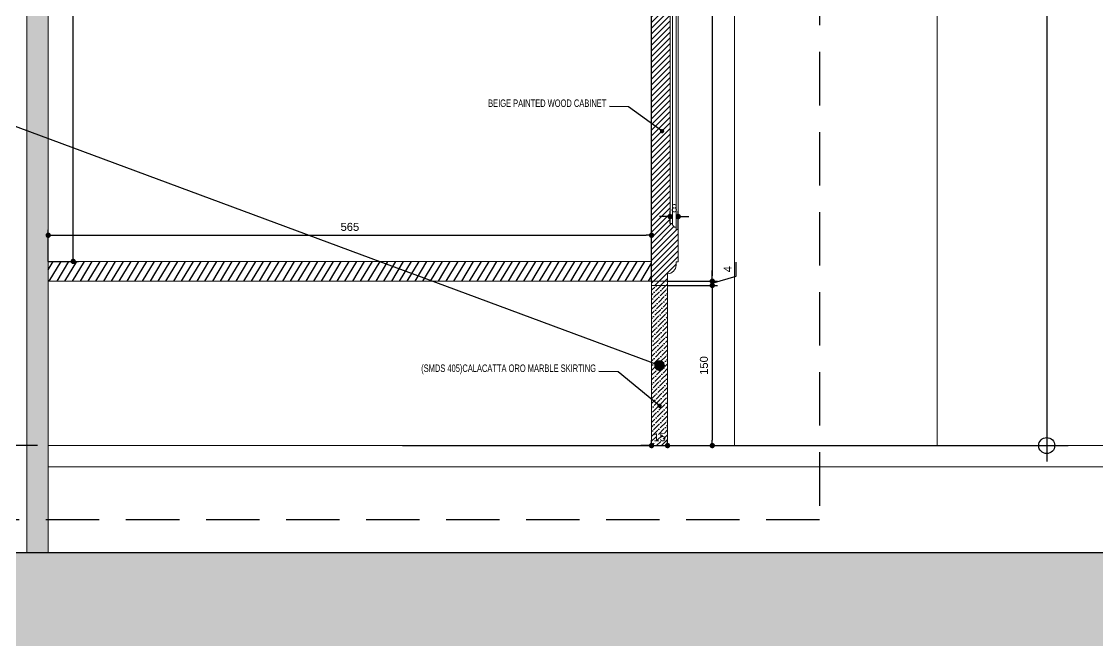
# Model space of a CAD drawing. Header units: inches. Extents: x 258415 to 640093, y 441672 to 945769.
# Drawn here: x 327916 to 328924, y 459541 to 460121 of the extents above; entities that cross this region are included whole.
import ezdxf

# ---------------------------------------------------------------- set-up
doc = ezdxf.new("R2010")
doc.units = ezdxf.units.IN
doc.header["$MEASUREMENT"] = 0
doc.linetypes.add('HIDDEN', pattern=[0.375, 0.25, -0.125])
for name, color, linetype in [('8', 8, 'Continuous'), ('A-DIMESNION-1', 7, 'Continuous'), ('CQ marble hatch', 8, 'Continuous'), ('CQ section wall', 3, 'Continuous'), ('CQ Section walls', 3, 'Continuous'), ('CQ SPOT DETAIL DIMENSION', 9, 'Continuous'), ('CQ spot detail elevation', 1, 'Continuous'), ('CQ SPOT DETAILS', 40, 'Continuous'), ('CQ text label', 3, 'Continuous'), ('CQ Wall hatch_CHB', 8, 'Continuous'), ('CQ_callout', 34, 'Continuous'), ('DIM', 251, 'Continuous'), ('Layer7', 8, 'Continuous'), ('MARBLE 2', 6, 'Continuous')]:
    doc.layers.add(name, color=color, linetype=linetype)
for name, color, linetype, lineweight in [('CQ bathroom accessories', 8, 'Continuous', 0), ('CQ Marble', 6, 'Continuous', 0), ('CQ wooh hatch', 8, 'HIDDEN', 18)]:
    doc.layers.add(name, color=color, linetype=linetype, lineweight=lineweight)
doc.styles.add('DIM 50', font='romans.shx', dxfattribs={"width": 0.75, "height": 100})
doc.styles.get("Standard").update_dxf_attribs({"font": 'arial.ttf'})
doc.dimstyles.new('chester 5', dxfattribs={"dimscale": 0.05, "dimtxt": 150, "dimasz": 100, "dimexe": 100, "dimexo": 0, "dimgap": 80, "dimtad": 1, "dimdec": 0, "dimzin": 0, "dimdsep": 46, "dimtxsty": 'Standard', "dimblk": 'DOT', "dimcen": 100, "dimclrd": 1, "dimclre": 1, "dimclrt": 3, "dimadec": 0, "dimazin": 0, "dimtfac": 1, "dimtdec": 0, "dimtofl": 0, "dimtmove": 0, "dimatfit": 3, "dimfxl": 1, "dimtolj": 1, "dimtzin": 0, "dimlwd": -1, "dimarcsym": 0})
doc.dimstyles.new('CQ Anno', dxfattribs={"dimscale": 40, "dimtxt": 2.2, "dimasz": 0.75, "dimexe": 1, "dimexo": 0.5, "dimgap": 0.5, "dimtad": 1, "dimrnd": 1, "dimdsep": 46, "dimtxsty": 'Standard', "dimblk": 'x-04-bw-gf-dim-50$0$DIM12', "dimcen": 0.0025, "dimdle": 0.5, "dimclrd": 8, "dimclre": 8, "dimclrt": 2, "dimazin": 2, "dimtfac": 1, "dimtix": 1, "dimtmove": 1, "dimatfit": 0, "dimfxl": 50, "dimtolj": 1, "dimtzin": 0, "dimlwd": -1, "dimarcsym": 1})
doc.dimstyles.get("Standard").update_dxf_attribs({"dimtxt": 0.18, "dimasz": 0.18, "dimexe": 0.18, "dimexo": 0.0625, "dimgap": 0.09, "dimtad": 0, "dimtih": 1, "dimtoh": 1, "dimdec": 4, "dimzin": 0, "dimdsep": 46, "dimtxsty": 'Standard', "dimcen": 0.09, "dimadec": 0, "dimazin": 0, "dimtfac": 1, "dimtdec": 4, "dimtofl": 0, "dimtmove": 0, "dimatfit": 3, "dimfxl": 1, "dimtolj": 1, "dimtzin": 0, "dimarcsym": 0})

# ---------------------------------------------------------------- blocks, each defined once
blk = doc.blocks.new('section c and d ff12')
at = {"layer": 'CQ Wall hatch_CHB', "ltscale": 300, "extrusion": (1.65644e-08, -2.02966e-09, 1)}
h = blk.add_hatch(dxfattribs=at)
h.set_pattern_fill('AR-CONC', color=256, scale=10, angle=-13.9714, style=0)
h.set_pattern_definition([(36.028577, (7745.6, -14615.695), (68.0890203, -23.40695), [7.5, -82.5]), (341.028577, (7745.6, -14615.695), (4.696116, 76.343932), [6, -66]), (86.480021, (7751.27, -14617.646), (72.7851354, 52.936981), [6.374019, -70.114211]), (32.212777, (7750.43, -14596.29), (99.570572, -41.829513), [11.25, -123.75]), (82.664212, (7758.72, -14599.77), (114.220033, 71.96377), [9.561034, -105.171376]), (337.21274, (7750.43, -14596.29), (114.220033, 71.96377), [9, -99]), (7.028577, (7758.923, -14603.554), (48.2040844, -53.482392), [7.5, -82.5]), (312.028577, (7758.92, -14603.55), (41.119588, 64.495185), [6, -66]), (57.480021, (7762.94, -14608.01), (89.323671, 11.012793), [6.374019, -70.114211]), (23.5285767, (7745.598, -14615.695), (9.2173322, 32.010976), [0, -65.2, 0, -67, 0, -66.25]), (353.528577, (7745.598, -14615.695), (35.0512903, 31.9228578), [0, -38.2, 0, -63.7, 0, -25.25]), (313.5285767, (7723.957, -14610.311), (51.2584374, -15.0772595), [0, -25, 0, -78, 0, -103.5]), (303.528577, (7714.253, -14607.897), (59.0102484, -4.3659754), [0, -32.5, 0, -51.8, 0, -73.5])])
h.paths.add_polyline_path([(327558, 463573.9), (327558, 463323.9), (332240.1, 463323.9), (332240.1, 463573.9)])
h.paths.add_polyline_path([(327558, 459623.9), (327558, 459373.9), (332240.1, 459373.9), (332240.1, 459623.9)])
at = {"layer": 'CQ Marble', "lineweight": 0, "ltscale": 0.03, "elevation": 0}
blk.add_lwpolyline([(327941.2, 463323.9), (327921.2, 463323.9), (327921.2, 459623.9), (327941.2, 459623.9)], close=True, dxfattribs=at)
at = {"layer": 'CQ Marble', "lineweight": 0, "ltscale": 0.03, "extrusion": (1.65644e-08, -2.02966e-09, 1), "elevation": 0}
for points in [[(331681, 459723.9), (327941.2, 459723.9)], [(331681, 459703.9), (327941.2, 459703.9)]]:
    blk.add_lwpolyline(points, dxfattribs=at)
at = {"layer": 'CQ Section walls', "extrusion": (1.65644e-08, -2.02966e-09, 1), "elevation": 0}
blk.add_lwpolyline([(327558, 459623.9), (332240.1, 459623.9)], dxfattribs=at)
blk = doc.blocks.new('x-04-bw-gf-dim-50$0$DIM12')
blk.add_line((0, -1), (0, 1))
at = {"color": 8}
blk.add_line((-1, 0), (1, 0), dxfattribs=at)
blk.add_circle((0, 0), 0.5)
blk = doc.blocks.new('*D374')
at = {"layer": 'A-DIMESNION-1', "color": 8, "lineweight": -2, "ltscale": 0.05, "transparency": 16777216}
for p, q in [((328055.1, 463323.8), (325759.5, 463323.8)), ((327748.6, 459723.9), (325759.5, 459723.9))]:
    blk.add_line(p, q, dxfattribs=at)
at = {"layer": 'A-DIMESNION-1', "color": 8, "ltscale": 0.05, "transparency": 16777216}
blk.add_line((325799.5, 463303.8), (325799.5, 459743.9), dxfattribs=at)
at = {"layer": 'Defpoints', "color": 0, "linetype": 'Continuous', "ltscale": 0.05, "transparency": 16777216}
for p in [(328075.1, 463323.8, 0), (325799.5, 459723.9), (327768.6, 459723.9, 0)]:
    blk.add_point(p, dxfattribs=at)
at = {"layer": 'A-DIMESNION-1', "color": 8, "linetype": 'Continuous', "ltscale": 0.05, "transparency": 16777216, "xscale": 20, "yscale": 20, "zscale": 20}
for p, rotation in [((325799.5, 463323.8), 90), ((325799.5, 459723.9), 270)]:
    blk.add_blockref('x-04-bw-gf-dim-50$0$DIM12', p, dxfattribs=dict(at, rotation=rotation))
at = {"layer": 'A-DIMESNION-1', "color": 2, "linetype": 'Continuous', "ltscale": 0.05, "transparency": 16777216, "insert": (325771.1, 461523.8), "char_height": 44, "attachment_point": 5, "rotation": 90}
blk.add_mtext('\\A1;3600', dxfattribs=at)
blk = doc.blocks.new('*D375')
at = {"layer": 'A-DIMESNION-1', "color": 8, "lineweight": -2, "ltscale": 0.05, "transparency": 16777216}
for p, q in [((328155.1, 462723.9), (325999.8, 462723.9)), ((327748.6, 459723.9), (325999.8, 459723.9))]:
    blk.add_line(p, q, dxfattribs=at)
at = {"layer": 'A-DIMESNION-1', "color": 8, "ltscale": 0.05, "transparency": 16777216}
blk.add_line((326039.8, 462703.9), (326039.8, 459743.9), dxfattribs=at)
at = {"layer": 'Defpoints', "color": 0, "linetype": 'Continuous', "ltscale": 0.05, "transparency": 16777216}
for p in [(328175.1, 462723.9, 0), (326039.8, 459723.9), (327768.6, 459723.9, 0)]:
    blk.add_point(p, dxfattribs=at)
at = {"layer": 'A-DIMESNION-1', "color": 8, "linetype": 'Continuous', "ltscale": 0.05, "transparency": 16777216, "xscale": 20, "yscale": 20, "zscale": 20}
for p, rotation in [((326039.8, 462723.9), 90), ((326039.8, 459723.9), 270)]:
    blk.add_blockref('x-04-bw-gf-dim-50$0$DIM12', p, dxfattribs=dict(at, rotation=rotation))
at = {"layer": 'A-DIMESNION-1', "color": 2, "linetype": 'Continuous', "ltscale": 0.05, "transparency": 16777216, "insert": (326011.3, 461223.9), "char_height": 44, "attachment_point": 5, "rotation": 90}
blk.add_mtext('\\A1;3000', dxfattribs=at)
blk = doc.blocks.new('*D373')
at = {"layer": 'Defpoints', "color": 0, "transparency": 16777216}
for p in [(328266.1, 460973.9, 0), (328263.3, 459723.9, 0), (328876.9, 459723.9)]:
    blk.add_point(p, dxfattribs=at)
at = {"layer": 'DIM', "color": 8, "lineweight": -2, "transparency": 16777216}
for p, q in [((328276.1, 460973.9), (328896.9, 460973.9)), ((328273.3, 459723.9), (328896.9, 459723.9))]:
    blk.add_line(p, q, dxfattribs=at)
at = {"layer": 'DIM', "color": 8, "transparency": 16777216}
blk.add_line((328876.9, 460958.9), (328876.9, 459738.9), dxfattribs=at)
at = {"layer": 'DIM', "color": 8, "transparency": 16777216, "xscale": 15, "yscale": 15, "zscale": 15}
for p, rotation in [((328876.9, 460973.9), 90), ((328876.9, 459723.9), 270)]:
    blk.add_blockref('x-04-bw-gf-dim-50$0$DIM12', p, dxfattribs=dict(at, rotation=rotation))
at = {"layer": 'DIM', "color": 2, "transparency": 16777216, "insert": (328844.4, 460348.9), "char_height": 44, "attachment_point": 5, "rotation": 90}
blk.add_mtext('\\A1;1250', dxfattribs=at)
blk = doc.blocks.new('A$C274a4323')
at = {"layer": 'Layer7'}
h = blk.add_hatch(dxfattribs=at)
h.set_pattern_fill('ANSI31', color=256, scale=50, style=0)
h.set_pattern_definition([(58.971423, (-38744.767, -49089.816), (-5.35568947, 3.22165956), [])])
h.paths.add_polyline_path([(565.4, 22.5), (0, 22.5), (0, 4), (565.4, 4)])
at = {"layer": '8', "color": 6, "lineweight": 0, "ltscale": 5, "elevation": 0}
blk.add_lwpolyline([(0, 22.5), (565.4, 22.5), (565.4, 4), (0, 4)], close=True, dxfattribs=at)
at = {"layer": 'MARBLE 2', "lineweight": 0}
for p, q in [((584.9, 556, 0), (584.9, 58, 0)), ((588.4, 54.5, 0), (588.4, 559.5, 0)), ((590.4, 561.5, 0), (590.4, 52.5, 0))]:
    blk.add_line(p, q, dxfattribs=at)
at = {"layer": 'MARBLE 2', "lineweight": 0, "elevation": 0}
for points in [[(565.4, 173.4), (565.4, 606), (580.4, 606), (580.4, 603, -0.414214), (588.4, 595), (588.4, 592), (590.4, 592), (590.4, 561.5), (588.4, 561.5), (588.4, 559.5, 0.414214), (584.9, 556), (582.9, 556), (582.9, 173.4)], [(565.4, 173.4), (565.4, 4), (580.4, 4), (580.4, 11, 0.414214), (588.4, 19), (588.4, 22), (590.4, 22), (590.4, 52.5), (588.4, 52.5), (588.4, 54.5, -0.414214), (584.9, 58), (582.9, 58), (582.9, 173.4)]]:
    blk.add_lwpolyline(points, format="xyb", dxfattribs=at)
blk.add_lwpolyline([(565.4, 4), (580.4, 4), (580.4, 0), (565.4, 0)], close=True, dxfattribs=at)
blk = doc.blocks.new('*D1217')
at = {"layer": 'Defpoints', "color": 0, "transparency": 16777216}
for p in [(327941.2, 460623.9, 0), (327624.6, 459723.9), (327941.2, 459723.9, 0)]:
    blk.add_point(p, dxfattribs=at)
at = {"layer": 'DIM', "color": 8, "lineweight": -2, "transparency": 16777216}
for p, q in [((327931.2, 460623.9), (327604.6, 460623.9)), ((327931.2, 459723.9), (327604.6, 459723.9))]:
    blk.add_line(p, q, dxfattribs=at)
at = {"layer": 'DIM', "color": 8, "transparency": 16777216}
blk.add_line((327624.6, 460608.9), (327624.6, 459738.9), dxfattribs=at)
at = {"layer": 'DIM', "color": 8, "transparency": 16777216, "xscale": 15, "yscale": 15, "zscale": 15}
for p, rotation in [((327624.6, 460623.9), 90), ((327624.6, 459723.9), 270)]:
    blk.add_blockref('x-04-bw-gf-dim-50$0$DIM12', p, dxfattribs=dict(at, rotation=rotation))
at = {"layer": 'DIM', "color": 2, "transparency": 16777216, "insert": (327592.1, 460173.9), "char_height": 44, "attachment_point": 5, "rotation": 90}
blk.add_mtext('\\A1;900', dxfattribs=at)
blk = doc.blocks.new('_Dot')
at = {"color": 0, "linetype": 'ByBlock', "lineweight": -2}
blk.add_line((-0.5, 0), (-1, 0), dxfattribs=at)
at = {"color": 0, "linetype": 'ByBlock', "const_width": 0.5}
blk.add_lwpolyline([(-0.25, 0, 1), (0.25, 0, 1)], format="xyb", close=True, dxfattribs=at)
blk = doc.blocks.new('*D1234')
at = {"layer": 'CQ SPOT DETAILS', "color": 1, "lineweight": -2, "transparency": 16777216}
for p, q in [((328521.6, 460479.9), (328568.5, 460479.9)), ((328521.6, 459877.9), (328568.5, 459877.9))]:
    blk.add_line(p, q, dxfattribs=at)
at = {"layer": 'CQ SPOT DETAILS', "color": 1, "transparency": 16777216}
blk.add_line((328563.5, 460474.9), (328563.5, 459882.9), dxfattribs=at)
at = {"layer": 'Defpoints', "color": 0, "transparency": 16777216}
for p in [(328521.6, 460479.9, 0), (328521.6, 459877.9, 0), (328563.5, 459877.9)]:
    blk.add_point(p, dxfattribs=at)
at = {"layer": 'CQ SPOT DETAILS', "color": 1, "transparency": 16777216, "xscale": 5, "yscale": 5, "zscale": 5}
for p, rotation in [((328563.5, 460479.9), 90), ((328563.5, 459877.9), 270)]:
    blk.add_blockref('_Dot', p, dxfattribs=dict(at, rotation=rotation))
at = {"layer": 'CQ SPOT DETAILS', "color": 3, "transparency": 16777216, "insert": (328555.7, 460178.9), "char_height": 7.5, "attachment_point": 5, "rotation": 90}
blk.add_mtext('\\A1;602', dxfattribs=at)
blk = doc.blocks.new('*D1235')
at = {"layer": 'CQ SPOT DETAILS', "color": 1, "transparency": 16777216}
for p, q in [((328585.8, 459882.5), (328585.8, 459895.7)), ((328563.5, 459882.9), (328563.5, 459887.9)), ((328563.5, 459875.9), (328585.8, 459882.5)), ((328563.5, 459877.9), (328563.5, 459873.9)), ((328563.5, 459868.9), (328563.5, 459863.9))]:
    blk.add_line(p, q, dxfattribs=at)
at = {"layer": 'CQ SPOT DETAILS', "color": 1, "lineweight": -2, "transparency": 16777216}
for p, q in [((328521.6, 459877.9), (328568.5, 459877.9)), ((328521.6, 459873.9), (328568.5, 459873.9))]:
    blk.add_line(p, q, dxfattribs=at)
at = {"layer": 'Defpoints', "color": 0, "transparency": 16777216}
for p in [(328521.6, 459877.9, 0), (328521.6, 459873.9, 0), (328563.5, 459873.9)]:
    blk.add_point(p, dxfattribs=at)
at = {"layer": 'CQ SPOT DETAILS', "color": 1, "transparency": 16777216, "xscale": 5, "yscale": 5, "zscale": 5}
for p, rotation in [((328563.5, 459877.9), 270), ((328563.5, 459873.9), 90)]:
    blk.add_blockref('_Dot', p, dxfattribs=dict(at, rotation=rotation))
at = {"layer": 'CQ SPOT DETAILS', "color": 3, "transparency": 16777216, "insert": (328578, 459889.1), "char_height": 7.5, "attachment_point": 5, "rotation": 90}
blk.add_mtext('\\A1;4', dxfattribs=at)
blk = doc.blocks.new('*D1236')
at = {"layer": 'CQ SPOT DETAILS', "color": 1, "lineweight": -2, "transparency": 16777216}
for p, q in [((328521.6, 459873.9), (328568.5, 459873.9)), ((328521.6, 459723.9), (328568.5, 459723.9))]:
    blk.add_line(p, q, dxfattribs=at)
at = {"layer": 'CQ SPOT DETAILS', "color": 1, "transparency": 16777216}
blk.add_line((328563.5, 459868.9), (328563.5, 459728.9), dxfattribs=at)
at = {"layer": 'Defpoints', "color": 0, "transparency": 16777216}
for p in [(328521.6, 459873.9, 0), (328521.6, 459723.9, 0), (328563.5, 459723.9)]:
    blk.add_point(p, dxfattribs=at)
at = {"layer": 'CQ SPOT DETAILS', "color": 1, "transparency": 16777216, "xscale": 5, "yscale": 5, "zscale": 5}
for p, rotation in [((328563.5, 459873.9), 90), ((328563.5, 459723.9), 270)]:
    blk.add_blockref('_Dot', p, dxfattribs=dict(at, rotation=rotation))
at = {"layer": 'CQ SPOT DETAILS', "color": 3, "transparency": 16777216, "insert": (328555.7, 459798.9), "char_height": 7.5, "attachment_point": 5, "rotation": 90}
blk.add_mtext('\\A1;150', dxfattribs=at)
blk = doc.blocks.new('*D1237')
at = {"layer": 'CQ SPOT DETAILS', "color": 1, "lineweight": -2, "transparency": 16777216}
for p, q in [((327941.2, 459896.4), (327941.2, 459925.9)), ((328506.6, 459896.4), (328506.6, 459925.9))]:
    blk.add_line(p, q, dxfattribs=at)
at = {"layer": 'CQ SPOT DETAILS', "color": 1, "transparency": 16777216}
blk.add_line((327946.2, 459920.9), (328501.6, 459920.9), dxfattribs=at)
at = {"layer": 'Defpoints', "color": 0, "transparency": 16777216}
for p in [(328506.6, 459920.9), (327941.2, 459896.4, 0), (328506.6, 459896.4, 0)]:
    blk.add_point(p, dxfattribs=at)
at = {"layer": 'CQ SPOT DETAILS', "color": 1, "transparency": 16777216, "xscale": 5, "yscale": 5, "zscale": 5, "rotation": 180}
blk.add_blockref('_Dot', (327941.2, 459920.9), dxfattribs=at)
at = {"layer": 'CQ SPOT DETAILS', "color": 1, "transparency": 16777216, "xscale": 5, "yscale": 5, "zscale": 5}
blk.add_blockref('_Dot', (328506.6, 459920.9), dxfattribs=at)
at = {"layer": 'CQ SPOT DETAILS', "color": 3, "transparency": 16777216, "insert": (328223.9, 459928.7), "char_height": 7.5, "attachment_point": 5}
blk.add_mtext('\\A1;565', dxfattribs=at)
blk = doc.blocks.new('*D1242')
at = {"layer": 'CQ SPOT DETAILS', "color": 1, "lineweight": -2, "transparency": 16777216}
for p, q in [((327941.2, 460603.9), (327969.6, 460603.9)), ((327941.2, 459896.4), (327969.6, 459896.4))]:
    blk.add_line(p, q, dxfattribs=at)
at = {"layer": 'CQ SPOT DETAILS', "color": 1, "transparency": 16777216}
blk.add_line((327964.6, 459901.4), (327964.6, 460598.9), dxfattribs=at)
at = {"layer": 'Defpoints', "color": 0, "transparency": 16777216}
for p in [(327941.2, 460603.9, 0), (327964.6, 460603.9), (327941.2, 459896.4)]:
    blk.add_point(p, dxfattribs=at)
at = {"layer": 'CQ SPOT DETAILS', "color": 1, "transparency": 16777216, "xscale": 5, "yscale": 5, "zscale": 5}
for p, rotation in [((327964.6, 460603.9), 90), ((327964.6, 459896.4), 270)]:
    blk.add_blockref('_Dot', p, dxfattribs=dict(at, rotation=rotation))
at = {"layer": 'CQ SPOT DETAILS', "color": 3, "transparency": 16777216, "insert": (327956.7, 460250.1), "char_height": 7.5, "attachment_point": 5, "rotation": 90}
blk.add_mtext('\\A1;707', dxfattribs=at)
blk = doc.blocks.new('*D1243')
at = {"layer": 'CQ SPOT DETAILS', "color": 1, "lineweight": -2, "transparency": 16777216}
for p, q in [((328506.6, 459723.9), (328506.6, 459728.9)), ((328521.6, 459723.9), (328521.6, 459728.9))]:
    blk.add_line(p, q, dxfattribs=at)
at = {"layer": 'CQ SPOT DETAILS', "color": 1, "transparency": 16777216}
for p, q in [((328501.6, 459723.9), (328496.6, 459723.9)), ((328526.6, 459723.9), (328531.6, 459723.9))]:
    blk.add_line(p, q, dxfattribs=at)
at = {"layer": 'Defpoints', "color": 0, "transparency": 16777216}
for p in [(328506.6, 459723.9, 0), (328521.6, 459723.9, 0), (328521.6, 459723.9)]:
    blk.add_point(p, dxfattribs=at)
at = {"layer": 'CQ SPOT DETAILS', "color": 1, "transparency": 16777216, "xscale": 5, "yscale": 5, "zscale": 5}
blk.add_blockref('_Dot', (328506.6, 459723.9), dxfattribs=at)
at = {"layer": 'CQ SPOT DETAILS', "color": 1, "transparency": 16777216, "xscale": 5, "yscale": 5, "zscale": 5, "rotation": 180}
blk.add_blockref('_Dot', (328521.6, 459723.9), dxfattribs=at)
at = {"layer": 'CQ SPOT DETAILS', "color": 3, "transparency": 16777216, "insert": (328514.1, 459731.7), "char_height": 7.5, "attachment_point": 5}
blk.add_mtext('\\A1;15', dxfattribs=at)
blk = doc.blocks.new('*D1244')
at = {"layer": 'CQ SPOT DETAILS', "color": 1, "lineweight": -2, "transparency": 16777216}
for p, q in [((328524, 459931.9), (328524, 459943.4)), ((328531.6, 459926.3), (328531.6, 459943.4))]:
    blk.add_line(p, q, dxfattribs=at)
at = {"layer": 'CQ SPOT DETAILS', "color": 1, "transparency": 16777216}
for p, q in [((328519, 459938.4), (328514, 459938.4)), ((328536.6, 459938.4), (328541.6, 459938.4))]:
    blk.add_line(p, q, dxfattribs=at)
at = {"layer": 'Defpoints', "color": 0, "transparency": 16777216}
for p in [(328524, 459938.4), (328524, 459931.9, 0), (328531.6, 459926.3, 0)]:
    blk.add_point(p, dxfattribs=at)
at = {"layer": 'CQ SPOT DETAILS', "color": 1, "transparency": 16777216, "xscale": 5, "yscale": 5, "zscale": 5}
blk.add_blockref('_Dot', (328524, 459938.4), dxfattribs=at)
at = {"layer": 'CQ SPOT DETAILS', "color": 1, "transparency": 16777216, "xscale": 5, "yscale": 5, "zscale": 5, "rotation": 180}
blk.add_blockref('_Dot', (328531.6, 459938.4), dxfattribs=at)
at = {"layer": 'CQ SPOT DETAILS', "color": 3, "transparency": 16777216, "insert": (328527.9, 459946.2), "char_height": 7.5, "attachment_point": 5}
blk.add_mtext('\\A1;8', dxfattribs=at)

msp = doc.modelspace()

# ---------------------------------------------------------------- hatches: boundary and pattern name
at = {"layer": 'CQ marble hatch', "ltscale": 1000}
h = msp.add_hatch(dxfattribs=at)
h.set_pattern_fill('ANSI36', color=256, scale=25, style=0)
h.paths.add_polyline_path([(327936.185, 460848.867), (327941.175, 460843.877), (327941.175, 459623.855), (327921.175, 459623.855), (327921.175, 460848.867)])
h = msp.add_hatch(dxfattribs=at)
h.set_pattern_fill('ANSI36', color=256, scale=25, style=0)
h.paths.add_polyline_path([(328521.581, 459873.854), (328506.581, 459873.854), (328506.581, 459723.855), (328521.581, 459723.855)])
at = {"layer": 'CQ wooh hatch', "linetype": 'ByBlock'}
h = msp.add_hatch(dxfattribs=at)
h.set_pattern_fill('ANSI31', color=256, scale=30)
h.set_pattern_definition([(45, (2e-09, 150), (-2.65165043, 2.65165043), [])])
h.paths.add_polyline_path([(328524.045, 460297.042), (328515.999, 460297.042), (328515.999, 460479.854), (328506.581, 460479.854), (328506.581, 459877.854), (328521.581, 459877.854), (328521.581, 459884.854, 0.41421356), (328529.581, 459892.854), (328529.581, 459895.854), (328531.581, 459895.854), (328531.581, 459926.318), (328529.581, 459926.318), (328529.581, 459928.318, -0.41421356), (328526.045, 459931.854), (328524.045, 459931.854), (328524.045, 460047.236)])
h.paths.add_polyline_path([(328531.581, 460465.854), (328529.581, 460465.854), (328529.581, 460468.854, 0.41421356), (328521.581, 460476.854), (328521.581, 460479.854), (328515.999, 460479.854), (328515.999, 460297.042), (328524.045, 460297.042), (328524.045, 460429.854), (328526.045, 460429.854, -0.41421356), (328529.581, 460433.39), (328529.581, 460435.39), (328531.581, 460435.39)])
h.paths.add_polyline_path([(328521.581, 459877.854), (328506.581, 459877.854), (328506.581, 459873.854), (328521.581, 459873.854)])
h.paths.add_polyline_path([(328531.581, 460512.854), (328529.581, 460512.854), (328529.581, 460514.854, -0.41421356), (328526.045, 460518.39), (328524.045, 460518.39), (328524.045, 460545.318), (328526.045, 460545.318, -0.41421356), (328529.581, 460548.854), (328529.581, 460550.854), (328531.581, 460550.854), (328531.581, 460565.854), (328529.581, 460565.854), (328529.581, 460568.854, 0.41421356), (328521.581, 460576.854), (328521.581, 460583.854), (328515.999, 460583.854), (328515.999, 460483.854), (328521.581, 460483.854), (328521.581, 460486.854, 0.41421356), (328529.581, 460494.854), (328529.581, 460497.854), (328531.581, 460497.854)])
h.paths.add_polyline_path([(328521.581, 460483.854), (328515.999, 460483.854), (328515.999, 460479.854), (328521.581, 460479.854)])
h.paths.add_polyline_path([(328515.999, 460483.854), (328506.581, 460483.854), (328506.581, 460479.854), (328515.999, 460479.854)])
h.paths.add_polyline_path([(328515.999, 460583.854), (328506.581, 460583.854), (328506.581, 460483.854), (328515.999, 460483.854)])

# ---------------------------------------------------------------- linework, layer by layer
at = {"layer": 'CQ bathroom accessories', "lineweight": 0, "elevation": 0}
msp.add_lwpolyline([(328774.253, 459723.855), (328774.253, 459723.855), (328584.253, 459723.855), (328584.253, 460298.855), (328774.253, 460298.855), (328774.253, 459723.855)], dxfattribs=at)
at = {"layer": 'CQ Marble', "color": 6, "elevation": 0}
msp.add_lwpolyline([(327936.185, 460848.867), (327941.175, 460843.877), (327941.175, 459623.855), (327921.175, 459623.855), (327921.175, 460848.867), (327936.185, 460848.867)], dxfattribs=at)
msp.add_lwpolyline([(328506.581, 459873.854), (328521.581, 459873.854), (328521.581, 459723.855), (328506.581, 459723.855)], close=True, dxfattribs=at)
at = {"layer": 'CQ SPOT DETAIL DIMENSION', "color": 8}
msp.add_line((328506.581, 459877.854, 0), (328506.581, 460479.854, -0.003), dxfattribs=at)
at = {"layer": 'CQ spot detail elevation', "color": 3, "linetype": 'HIDDEN', "ltscale": 200}
msp.add_lwpolyline([(327474.767, 463617.596), (328664.067, 463617.596), (328664.067, 459654.434), (327474.767, 459654.434)], close=True, dxfattribs=at)

# ---------------------------------------------------------------- block references
at = {"layer": 'CQ section wall'}
msp.add_blockref('section c and d ff12', (0, 0), dxfattribs=at)
at = {"layer": 'CQ wooh hatch', "linetype": 'ByBlock'}
msp.add_blockref('A$C274a4323', (327941.175, 459873.855, 0), dxfattribs=at)

# ---------------------------------------------------------------- texts
at = {"layer": 'CQ text label', "ltscale": 500, "char_height": 7, "width": 1400.54419, "attachment_point": 1, "style": 'DIM 50'}
for s, insert in [('\\pxqr;{\\fCityBlueprint|b0|i0|c2|p2;BEIGE PAINTED WOOD CABINET}', (327063.709, 460048.105, -0.003)), ('\\pxqr;{\\fCityBlueprint|b0|i0|c2|p2;(SMDS 405)CALACATTA ORO MARBLE SKIRTING}', (327054.004, 459799.868, -0.003))]:
    msp.add_mtext(s, dxfattribs=dict(at, insert=insert))

# ---------------------------------------------------------------- dimensions: what is measured, and where the dimension line sits
at = {"layer": 'A-DIMESNION-1', "color": 64, "linetype": 'Continuous', "ltscale": 0.05}
for base, p1, picture, middle in [((325799.54, 459723.855, 0), (328075.094, 463323.832, 0), '*D374', (325771.059, 461523.844, 0)), ((326039.797, 459723.855, 0), (328175.092, 462723.855, 0), '*D375', (326011.317, 461223.855, 0))]:
    dim = msp.add_linear_dim(base=base, p1=p1, p2=(327768.59, 459723.855, -0.001), angle=90, dimstyle='CQ Anno', override={"dimscale": 0, "dimasz": 1, "dimexe": 2, "dimexo": 1, "dimgap": 0.3, "dimcen": 0.005}, dxfattribs=at)
    dim.commit()
    dim.dimension.update_dxf_attribs({"geometry": picture, "text_midpoint": middle})
at = {"layer": 'CQ SPOT DETAILS', "color": 8}
dim = msp.add_linear_dim(base=(327964.573, 460603.854), p1=(327941.175, 459896.378), p2=(327941.175, 460603.854, -0.003), angle=90, dimstyle='chester 5', dxfattribs=at)
dim.commit()
dim.dimension.update_dxf_attribs({"geometry": '*D1242', "text_midpoint": (327956.744, 460250.116)})
for base, p1, p2, picture, middle in [((328563.525, 459877.854), (328521.581, 460479.854, -0.003), (328521.581, 459877.854, 0), '*D1234', (328555.696, 460178.854)), ((328563.525, 459873.854), (328521.581, 459877.854, 0), (328521.581, 459873.854, 0), '*D1235', (328578.025, 459886.529)), ((328563.525, 459723.855), (328521.581, 459873.854, 0), (328521.581, 459723.855, 0), '*D1236', (328555.696, 459798.854))]:
    dim = msp.add_linear_dim(base=base, p1=p1, p2=p2, angle=90, dimstyle='chester 5', override={"dimtmove": 1}, dxfattribs=at)
    dim.commit()
    dim.dimension.update_dxf_attribs({"geometry": picture, "text_midpoint": middle})
dim = msp.add_linear_dim(base=(328524.045, 459938.355), p1=(328531.581, 459926.318, 0), p2=(328524.045, 459931.854, 0), dimstyle='chester 5', override={"dimtmove": 1}, dxfattribs=at)
dim.commit()
dim.dimension.update_dxf_attribs({"geometry": '*D1244', "text_midpoint": (328527.947, 459938.405), "dimtype": 160})
dim = msp.add_linear_dim(base=(328506.581, 459920.858), p1=(327941.175, 459896.378, 0), p2=(328506.581, 459896.378, 0), dimstyle='chester 5', dxfattribs=at)
dim.commit()
dim.dimension.update_dxf_attribs({"geometry": '*D1237', "text_midpoint": (328223.878, 459928.688)})
dim = msp.add_linear_dim(base=(328521.581, 459723.855), p1=(328506.581, 459723.855, 0), p2=(328521.581, 459723.855, 0), dimstyle='chester 5', dxfattribs=at)
dim.commit()
dim.dimension.update_dxf_attribs({"geometry": '*D1243', "text_midpoint": (328514.081, 459723.855), "dimtype": 160})
at = {"layer": 'DIM', "color": 8}
for base, p1, p2, picture, middle in [((328876.87, 459723.855, 0), (328266.062, 460973.855), (328263.298, 459723.855), '*D373', (328844.405, 460348.855, 0)), ((327624.611, 459723.855), (327941.174, 460623.854, -0.003), (327941.174, 459723.855, 0), '*D1217', (327592.146, 460173.854))]:
    dim = msp.add_linear_dim(base=base, p1=p1, p2=p2, angle=90, dimstyle='CQ Anno', override={"dimscale": 20}, dxfattribs=at)
    dim.commit()
    dim.dimension.update_dxf_attribs({"geometry": picture, "text_midpoint": middle})

# ---------------------------------------------------------------- leaders
at = {"layer": 'CQ SPOT DETAILS', "color": 1}
for points in [[(328516.469, 460018.388, -0.003), (328485.092, 460041.256, -0.003), (328467.037, 460041.479, -0.003)], [(328514.085, 459761.156, -0.003), (328475.387, 459793.019, -0.003), (328457.332, 459793.241, -0.003)]]:
    msp.add_leader(points, dimstyle='Standard', override={"dimasz": 4, "dimldrblk": 'Dot', "dimfxl": 0.1, "dimarcsym": 2}, dxfattribs=at)
at = {"layer": 'CQ_callout'}
msp.add_leader([(328514.082, 459798.856), (327676.003, 460109.763), (327284.122, 460109.763)], dimstyle='Standard', override={"dimasz": 10, "dimldrblk": 'Dot', "dimfxl": 0.1, "dimarcsym": 2}, dxfattribs=at)

doc.saveas('drawing.dxf')
